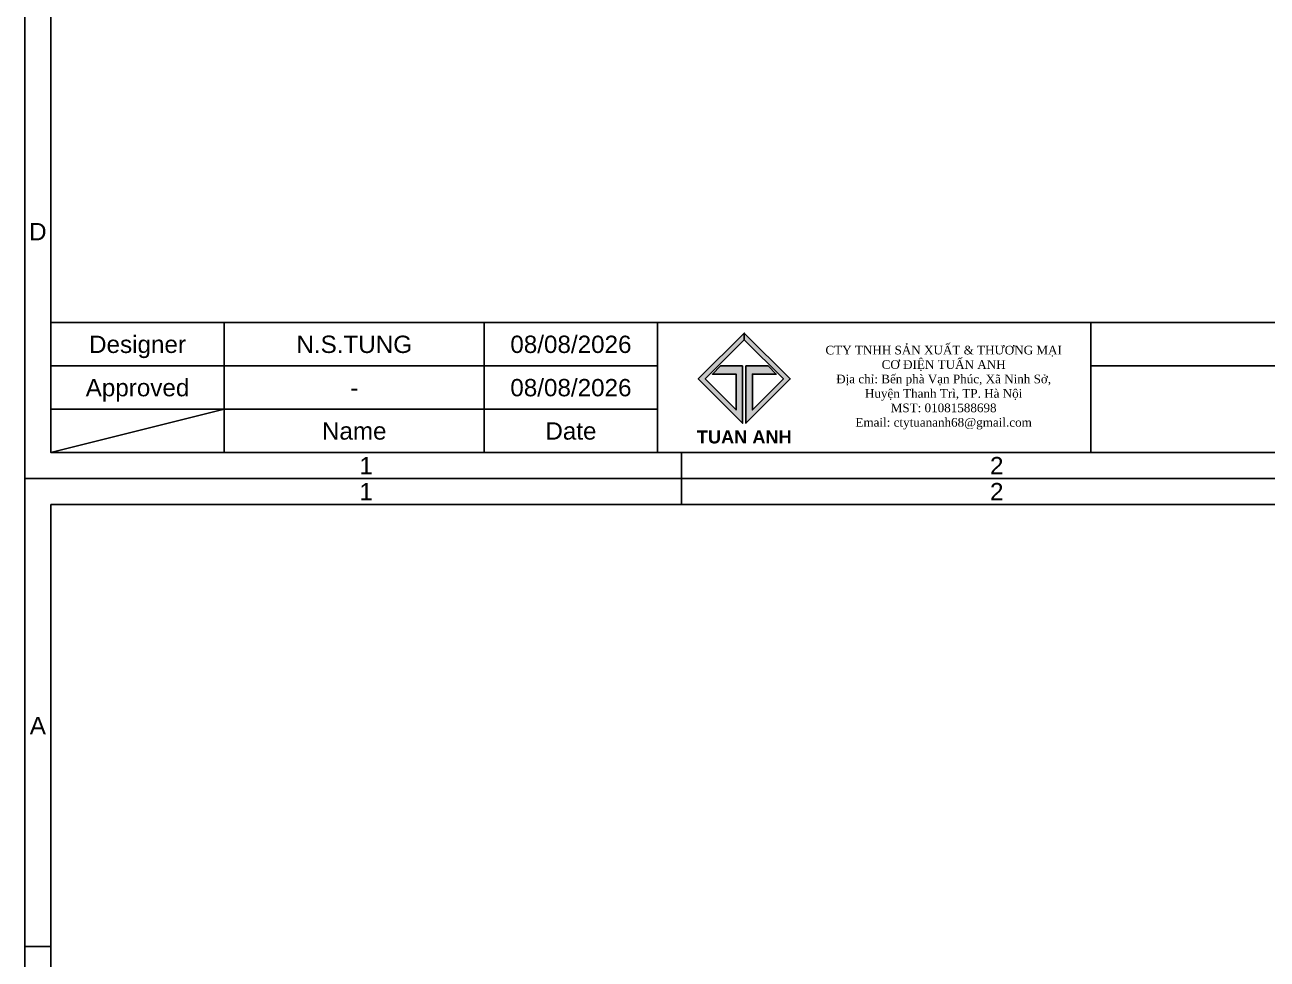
# Model space of a CAD drawing. Header units: millimetres. Extents: x -33730 to 17150, y -76829 to -27437.
# Drawn here: x -7204 to -4051, y -40923 to -38551 of the extents above; entities that cross this region are included whole.
import ezdxf
from ezdxf.enums import TextEntityAlignment as Align

# ---------------------------------------------------------------- set-up
doc = ezdxf.new("R2010")
doc.units = ezdxf.units.MM
doc.header["$LTSCALE"] = 3
doc.layers.add('@.TEXT', color=7, linetype='Continuous')
doc.layers.add('@.VISIBLE', color=7, linetype='Continuous')
doc.styles.add('Ann_w01', font='romans.shx', dxfattribs={"width": 0.6, "bigfont": 'chineset.shx'})
doc.styles.add('Arial', font='arial.ttf')

# ---------------------------------------------------------------- blocks, each defined once
blk = doc.blocks.new('A$C4dbb82d6')
at = {"layer": '@.VISIBLE'}
h = blk.add_hatch(color=30, dxfattribs=at)
h.dxf.hatch_style = 1
h.paths.add_polyline_path([(0.214, 4.973), (3.625, 1.562), (3.625, 5.973), (1.922, 5.973), (1.297, 5.348), (3.125, 5.348), (3.125, 2.593), (0.745, 4.973), (3.75, 7.978), (3.75, 8.509)])
h = blk.add_hatch(color=150, dxfattribs=at)
h.dxf.hatch_style = 1
h.paths.add_polyline_path([(6.755, 4.973), (4.375, 2.593), (4.375, 5.348), (6.203, 5.348), (5.578, 5.973), (3.875, 5.973), (3.875, 1.562), (7.286, 4.973), (3.75, 8.509), (3.75, 7.978)])
at = {"layer": '@.VISIBLE', "color": 30}
blk.add_lwpolyline([(3.625, 5.973), (3.625, 1.562), (0.214, 4.973), (3.75, 8.509), (3.75, 7.978), (0.745, 4.973), (3.125, 2.593), (3.125, 5.348), (1.297, 5.348), (1.922, 5.973)], close=True, dxfattribs=at)
at = {"layer": '@.VISIBLE', "color": 150}
blk.add_lwpolyline([(3.875, 5.973), (3.875, 1.562), (7.286, 4.973), (3.75, 8.509), (3.75, 7.978), (6.755, 4.973), (4.375, 2.593), (4.375, 5.348), (6.203, 5.348), (5.578, 5.973)], close=True, dxfattribs=at)
at = {"layer": '@.VISIBLE', "color": 30, "insert": (3.75, 0.509), "char_height": 1, "attachment_point": 5, "style": 'Ann_w01'}
blk.add_mtext_dynamic_manual_height_columns('{\\fArial|b1|i0|c0|p34;\\W1;TUAN ANH}', width=7.5, gutter_width=49.599, heights=[0], dxfattribs=at)
blk = doc.blocks.new('KHUNG BAN VE (Made by Tung)')
at = {"layer": '@.VISIBLE', "color": 8}
for p, q in [((75.75, 207), (75.75, 210)), ((3, 156), (0, 156)), ((23, 18), (23, 3)), ((53, 18), (53, 3)), ((73, 18), (73, 3)), ((123, 18), (123, 3)), ((3, 13), (73, 13)), ((123, 13), (294, 13)), ((3, 8), (73, 8)), ((23, 8), (3, 3)), ((75.75, 3), (75.75, 0))]:
    blk.add_line(p, q, dxfattribs=at)
for points in [[(0, 0), (297, 0), (297, 210), (0, 210)], [(3, 3), (294, 3), (294, 207), (3, 207)], [(3, 18), (294, 18), (294, 3), (3, 3)]]:
    blk.add_lwpolyline(points, close=True, dxfattribs=at)
at = {"xscale": 1.5, "yscale": 1.5, "zscale": 1.5}
blk.add_blockref('A$C4dbb82d6', (77.375, 4.041), dxfattribs=at)
at = {"layer": '@.TEXT', "color": 1, "style": 'Arial'}
for s, p in [('1', (39.375, 208.5)), ('2', (112.125, 208.5)), ('A', (1.5, 181.5)), ('D', (1.5, 28.5)), ('08/08/2026', (63, 15.5)), ('08/08/2026', (63, 10.5)), ('1', (39.375, 1.5)), ('2', (112.125, 1.5))]:
    blk.add_text(s, height=2, dxfattribs=at).set_placement(p, align=Align.MIDDLE_CENTER)
at = {"layer": '@.TEXT', "color": 2, "style": 'Arial'}
for s, p in [('Designer', (13, 15.5)), ('Approved', (13, 10.5)), ('Name', (38, 5.5)), ('Date', (63, 5.5))]:
    blk.add_text(s, height=2, dxfattribs=at).set_placement(p, align=Align.MIDDLE_CENTER)
at = {"layer": '@.TEXT', "color": 1, "style": 'Arial'}
for tag, height, p in [('DESIGNER_NAME', 2, (38, 15.5)), ('PROJECT_CODE', 2, (258.5, 15.5)), ('SCALE', 2, (289, 15.5)), ('APPROVED_NAME', 2, (38, 10.5)), ('CUSTOMER_NAME', 2, (258.5, 10.5)), ('PAGE', 2, (289, 10.5)), ('DRAWING_NAME', 4, (173, 8)), ('TOTAL', 2, (289, 5.5))]:
    blk.add_attdef(tag, text='', height=height, dxfattribs=at).set_placement(p, align=Align.MIDDLE_CENTER)
at = {"layer": '@.VISIBLE', "color": 30, "insert": (106, 10.5), "char_height": 1, "attachment_point": 5, "style": 'Ann_w01'}
blk.add_mtext_dynamic_manual_height_columns('{\\fTimes New Roman|b0|i0|c0|p18;\\W1;CTY TNHH SẢN XUẤT & THƯƠNG MẠI CƠ ĐIỆN TUẤN ANH\\PĐịa chỉ: Bến phà Vạn Phúc, Xã Ninh Sở, Huyện Thanh Trì, TP. Hà Nội\\PMST: 01081588698\\PEmail: ctytuananh68@gmail.com}', width=28.70976, gutter_width=99.197, heights=[0], dxfattribs=at)

msp = doc.modelspace()

# ---------------------------------------------------------------- block references
at = {"layer": '@.VISIBLE'}
ref = msp.add_blockref('KHUNG BAN VE (Made by Tung)', (-7204.05, -39702.63), dxfattribs=dict(at, xscale=22, yscale=22, zscale=22))
ref.add_attrib('APPROVED_NAME', '-', dxfattribs={"layer": '@.TEXT', "color": 1, "height": 44, "style": 'Arial'}).set_placement((-6368.05, -39471.63), align=Align.MIDDLE_CENTER)
ref.add_attrib('DESIGNER_NAME', 'N.S.TUNG', dxfattribs={"layer": '@.TEXT', "color": 1, "height": 44, "style": 'Arial'}).set_placement((-6368.05, -39361.63), align=Align.MIDDLE_CENTER)
at = {"layer": '@.VISIBLE', "xscale": 22, "yscale": 22, "zscale": 22}
msp.add_blockref('KHUNG BAN VE (Made by Tung)', (-7204.05, -44322.63), dxfattribs=at)

doc.saveas('drawing.dxf')
